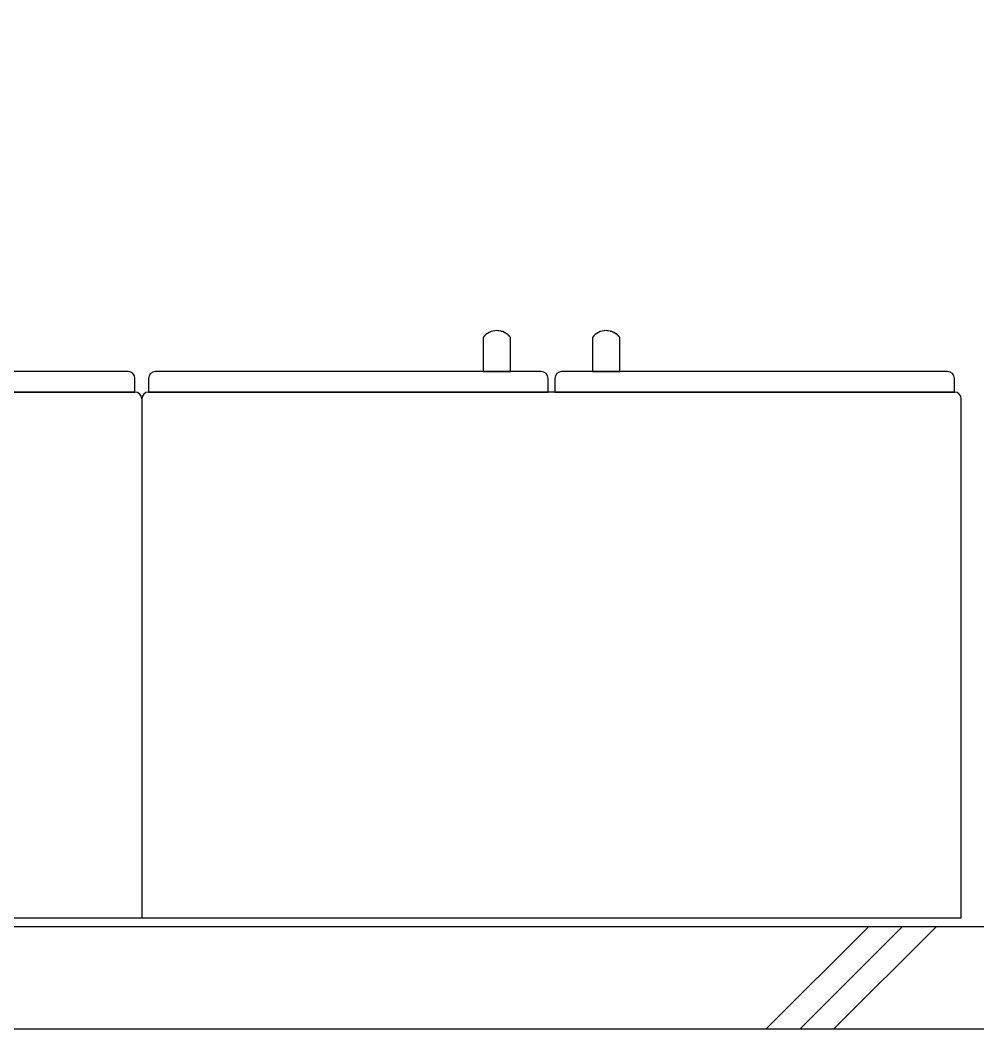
# Model space of a CAD drawing. Units: millimetres at full size, sheet at 1:50. Extents: x -9750 to 9750, y -6680 to 6675.
# Drawn here: x -2344 to -942, y -1915 to -438 of the extents above; entities that cross this region are included whole.
import ezdxf

# ---------------------------------------------------------------- set-up
doc = ezdxf.new("R2010")
doc.units = ezdxf.units.MM
doc.header["$LTSCALE"] = 50
doc.layers.add('0-6_壁', color=4, linetype='Continuous')
doc.layers.add('0-9_部品実装', color=7, linetype='Continuous')

msp = doc.modelspace()

# ---------------------------------------------------------------- wipeouts: each hides what was drawn before it
msp.add_wipeout([(-3365.77, 3792.05), (-3365.77, -1764.95), (296.23, -1764.95), (296.23, -1764.95)])

# ---------------------------------------------------------------- next in the draw order: wipeouts: each hides what was drawn before it
msp.add_wipeout([(-3365.77, 3792.05), (296.23, -1764.95), (296.23, 3792.05), (296.23, 3792.05)])

# ---------------------------------------------------------------- next in the draw order: wipeouts: each hides what was drawn before it
msp.add_wipeout([(-3355.77, -982.45), (-3355.77, -1752.45), (-2175.77, -1752.45), (-2175.77, -1752.45)])
at = {"color": 7}
msp.add_wipeout([(-5265.77, -1764.95), (-5265.77, -1914.95), (81.23, -1914.95), (81.23, -1914.95)], dxfattribs=at)

# ---------------------------------------------------------------- next in the draw order: wipeouts: each hides what was drawn before it
msp.add_wipeout([(-3355.77, -982.45), (-2175.77, -1752.45), (-2175.77, -982.45), (-2175.77, -982.45)])
msp.add_wipeout([(-5265.77, -1764.95), (81.23, -1914.95), (81.23, -1764.95), (81.23, -1764.95)], dxfattribs=at)

# ---------------------------------------------------------------- next in the draw order: linework, layer by layer
at = {"layer": '0-6_壁', "color": 3}
msp.add_line((-3365.77, -1764.95), (-853.77, -1764.95), dxfattribs=at)
at = {"layer": '0-6_壁'}
for p, q in [((-1251.23, -1914.95), (-1101.23, -1764.95)), ((-1201.73, -1914.95), (-1051.73, -1764.95)), ((-1152.23, -1914.95), (-1002.23, -1764.95))]:
    msp.add_line(p, q, dxfattribs=at)
at = {"layer": '0-6_壁', "color": 3}
msp.add_lwpolyline([(-5265.77, -1914.95), (81.23, -1914.95), (81.23, -1764.95)], dxfattribs=at)
at = {"layer": '0-6_壁', "color": 7}
msp.add_solid([(-5265.77, -1764.95), (81.23, -1764.95), (81.23, -1764.95)], dxfattribs=at)
at = {"layer": '0-9_部品実装'}
msp.add_solid([(-3355.77, -982.45), (-2175.77, -982.45), (-2175.77, -982.45)], dxfattribs=at)

# ---------------------------------------------------------------- next in the draw order: wipeouts: each hides what was drawn before it
for points in [[(-2750.77, -952.45), (-2750.77, -982.45), (-2185.77, -982.45), (-2185.77, -982.45)], [(-2175.77, -982.45), (-2165.77, -992.45), (-2165.83, -991.41), (-2165.83, -991.41)]]:
    msp.add_wipeout(points)

# ---------------------------------------------------------------- next in the draw order: wipeouts: each hides what was drawn before it
for points in [[(-2750.77, -952.45), (-2185.77, -982.45), (-2185.77, -952.45), (-2185.77, -952.45)], [(-2175.77, -982.45), (-2165.83, -991.41), (-2166.01, -990.38), (-2166.01, -990.38)]]:
    msp.add_wipeout(points)

# ---------------------------------------------------------------- next in the draw order: linework, layer by layer
msp.add_solid([(-2750.77, -952.45), (-2185.77, -952.45), (-2185.77, -952.45)], dxfattribs=at)

# ---------------------------------------------------------------- next in the draw order: wipeouts: each hides what was drawn before it
msp.add_wipeout([(-2175.77, -982.45), (-2166.01, -990.38), (-2166.28, -989.37), (-2166.28, -989.37)])

# ---------------------------------------------------------------- next in the draw order: wipeouts: each hides what was drawn before it
msp.add_wipeout([(-2175.77, -982.45), (-2166.28, -989.37), (-2166.66, -988.4), (-2166.66, -988.4)])

# ---------------------------------------------------------------- next in the draw order: wipeouts: each hides what was drawn before it
msp.add_wipeout([(-2175.77, -982.45), (-2166.66, -988.4), (-2167.14, -987.48), (-2167.14, -987.48)])

# ---------------------------------------------------------------- next in the draw order: wipeouts: each hides what was drawn before it
msp.add_wipeout([(-2175.77, -982.45), (-2167.14, -987.48), (-2167.71, -986.6), (-2167.71, -986.6)])

# ---------------------------------------------------------------- next in the draw order: wipeouts: each hides what was drawn before it
msp.add_wipeout([(-2175.77, -982.45), (-2167.71, -986.6), (-2168.37, -985.79), (-2168.37, -985.79)])

# ---------------------------------------------------------------- next in the draw order: wipeouts: each hides what was drawn before it
msp.add_wipeout([(-2175.77, -982.45), (-2168.37, -985.79), (-2169.11, -985.06), (-2169.11, -985.06)])

# ---------------------------------------------------------------- next in the draw order: wipeouts: each hides what was drawn before it
for points in [[(-2175.77, -982.45), (-2169.11, -985.06), (-2169.92, -984.4), (-2169.92, -984.4)], [(-2175.77, -1752.45), (-2165.77, -1752.45), (-2165.77, -992.45), (-2165.77, -992.45)]]:
    msp.add_wipeout(points)

# ---------------------------------------------------------------- next in the draw order: wipeouts: each hides what was drawn before it
msp.add_wipeout([(-2175.77, -982.45), (-2169.92, -984.4), (-2170.79, -983.83), (-2170.79, -983.83)])

# ---------------------------------------------------------------- next in the draw order: wipeouts: each hides what was drawn before it
msp.add_wipeout([(-2175.77, -982.45), (-2170.79, -983.83), (-2171.72, -983.35), (-2171.72, -983.35)])

# ---------------------------------------------------------------- next in the draw order: wipeouts: each hides what was drawn before it
msp.add_wipeout([(-2175.77, -982.45), (-2171.72, -983.35), (-2172.69, -982.97), (-2172.69, -982.97)])

# ---------------------------------------------------------------- next in the draw order: wipeouts: each hides what was drawn before it
msp.add_wipeout([(-2175.77, -982.45), (-2172.69, -982.97), (-2173.7, -982.69), (-2173.7, -982.69)])

# ---------------------------------------------------------------- next in the draw order: linework, layer by layer
for points in [[(-2175.77, -982.45), (-2173.7, -982.69), (-2174.72, -982.52)], [(-2175.77, -982.45), (-2174.72, -982.52), (-2174.72, -982.52)]]:
    msp.add_solid(points, dxfattribs=at)

# ---------------------------------------------------------------- next in the draw order: wipeouts: each hides what was drawn before it
msp.add_wipeout([(-2175.77, -1752.45), (-2165.77, -992.45), (-2175.77, -982.45), (-2175.77, -982.45)])

# ---------------------------------------------------------------- next in the draw order: linework, layer by layer
at = {"layer": '0-9_部品実装', "color": 4}
msp.add_lwpolyline([(-3365.77, -992.45), (-3365.77, -1752.45), (-2165.77, -1752.45)], dxfattribs=at)
at = {"layer": '0-9_部品実装'}
msp.add_solid([(-2175.77, -1752.45), (-2175.77, -982.45), (-2175.77, -982.45)], dxfattribs=at)

# ---------------------------------------------------------------- next in the draw order: wipeouts: each hides what was drawn before it
msp.add_wipeout([(-2185.77, -982.45), (-2175.77, -982.45), (-2175.77, -962.45), (-2175.77, -962.45)])

# ---------------------------------------------------------------- next in the draw order: wipeouts: each hides what was drawn before it
msp.add_wipeout([(-2185.77, -982.45), (-2175.77, -962.45), (-2185.77, -952.45), (-2185.77, -952.45)])

# ---------------------------------------------------------------- next in the draw order: linework, layer by layer
at = {"layer": '0-9_部品実装', "color": 4}
msp.add_line((-2175.77, -982.45), (-3355.77, -982.45), dxfattribs=at)
msp.add_arc((-2175.89, -992.57), 10.12, 0.69201, 89.30799, dxfattribs=at)
at = {"layer": '0-9_部品実装'}
msp.add_solid([(-2185.77, -982.45), (-2185.77, -952.45), (-2185.77, -952.45)], dxfattribs=at)

# ---------------------------------------------------------------- next in the draw order: wipeouts: each hides what was drawn before it
for points in [[(-2185.77, -952.45), (-2175.77, -962.45), (-2175.82, -961.4), (-2175.82, -961.4)], [(-2165.77, -992.45), (-2165.77, -1752.45), (-2155.77, -1752.45), (-2155.77, -1752.45)]]:
    msp.add_wipeout(points)

# ---------------------------------------------------------------- next in the draw order: wipeouts: each hides what was drawn before it
for points in [[(-2185.77, -952.45), (-2175.82, -961.4), (-2175.98, -960.37), (-2175.98, -960.37)], [(-2165.77, -992.45), (-2155.77, -1752.45), (-2155.77, -982.45), (-2155.77, -982.45)]]:
    msp.add_wipeout(points)

# ---------------------------------------------------------------- next in the draw order: wipeouts: each hides what was drawn before it
for points in [[(-2185.77, -952.45), (-2175.98, -960.37), (-2176.26, -959.36), (-2176.26, -959.36)], [(-2165.77, -992.45), (-2155.77, -982.45), (-2155.77, -982.45), (-2155.77, -982.45)]]:
    msp.add_wipeout(points)

# ---------------------------------------------------------------- next in the draw order: wipeouts: each hides what was drawn before it
for points in [[(-2185.77, -952.45), (-2176.26, -959.36), (-2176.63, -958.38), (-2176.63, -958.38)], [(-2165.77, -992.45), (-2155.77, -982.45), (-2156.81, -982.52), (-2156.81, -982.52)]]:
    msp.add_wipeout(points)

# ---------------------------------------------------------------- next in the draw order: wipeouts: each hides what was drawn before it
for points in [[(-2185.77, -952.45), (-2176.63, -958.38), (-2177.11, -957.45), (-2177.11, -957.45)], [(-2165.77, -992.45), (-2156.81, -982.52), (-2157.84, -982.69), (-2157.84, -982.69)]]:
    msp.add_wipeout(points)

# ---------------------------------------------------------------- next in the draw order: wipeouts: each hides what was drawn before it
for points in [[(-2185.77, -952.45), (-2177.11, -957.45), (-2177.68, -956.57), (-2177.68, -956.57)], [(-2165.77, -992.45), (-2157.84, -982.69), (-2158.84, -982.96), (-2158.84, -982.96)]]:
    msp.add_wipeout(points)

# ---------------------------------------------------------------- next in the draw order: wipeouts: each hides what was drawn before it
for points in [[(-2185.77, -952.45), (-2177.68, -956.57), (-2178.33, -955.76), (-2178.33, -955.76)], [(-2165.77, -992.45), (-2158.84, -982.96), (-2159.82, -983.34), (-2159.82, -983.34)]]:
    msp.add_wipeout(points)

# ---------------------------------------------------------------- next in the draw order: wipeouts: each hides what was drawn before it
for points in [[(-2185.77, -952.45), (-2178.33, -955.76), (-2179.07, -955.02), (-2179.07, -955.02)], [(-2165.77, -992.45), (-2159.82, -983.34), (-2160.74, -983.82), (-2160.74, -983.82)]]:
    msp.add_wipeout(points)

# ---------------------------------------------------------------- next in the draw order: linework, layer by layer
at = {"layer": '0-9_部品実装', "color": 4}
msp.add_line((-2175.77, -982.45), (-2175.77, -962.45), dxfattribs=at)
msp.add_lwpolyline([(-2760.77, -962.45), (-2760.77, -982.45), (-2175.77, -982.45)], dxfattribs=at)

# ---------------------------------------------------------------- next in the draw order: wipeouts: each hides what was drawn before it
for points in [[(-2185.77, -952.45), (-2179.07, -955.02), (-2179.89, -954.36), (-2179.89, -954.36)], [(-2165.77, -992.45), (-2160.74, -983.82), (-2161.62, -984.39), (-2161.62, -984.39)]]:
    msp.add_wipeout(points)

# ---------------------------------------------------------------- next in the draw order: wipeouts: each hides what was drawn before it
for points in [[(-2185.77, -952.45), (-2179.89, -954.36), (-2180.77, -953.79), (-2180.77, -953.79)], [(-2165.77, -992.45), (-2161.62, -984.39), (-2162.43, -985.05), (-2162.43, -985.05)]]:
    msp.add_wipeout(points)

# ---------------------------------------------------------------- next in the draw order: wipeouts: each hides what was drawn before it
for points in [[(-2185.77, -952.45), (-2180.77, -953.79), (-2181.7, -953.31), (-2181.7, -953.31)], [(-2165.77, -992.45), (-2162.43, -985.05), (-2163.17, -985.79), (-2163.17, -985.79)]]:
    msp.add_wipeout(points)

# ---------------------------------------------------------------- next in the draw order: wipeouts: each hides what was drawn before it
for points in [[(-2185.77, -952.45), (-2181.7, -953.31), (-2182.68, -952.94), (-2182.68, -952.94)], [(-2165.77, -992.45), (-2163.17, -985.79), (-2163.82, -986.6), (-2163.82, -986.6)], [(-2155.77, -982.45), (-2155.77, -1752.45), (-975.77, -1752.45), (-975.77, -1752.45)]]:
    msp.add_wipeout(points)

# ---------------------------------------------------------------- next in the draw order: linework, layer by layer
msp.add_line((-2185.77, -952.45), (-2750.77, -952.45), dxfattribs=at)
msp.add_arc((-2185.77, -962.45), 10, 0, 90, dxfattribs=at)
at = {"layer": '0-9_部品実装'}
for points in [[(-2185.77, -952.45), (-2182.68, -952.94), (-2183.69, -952.67)], [(-2185.77, -952.45), (-2183.69, -952.67), (-2184.72, -952.51)], [(-2185.77, -952.45), (-2184.72, -952.51), (-2184.72, -952.51)]]:
    msp.add_solid(points, dxfattribs=at)

# ---------------------------------------------------------------- next in the draw order: wipeouts: each hides what was drawn before it
for points in [[(-2165.77, -992.45), (-2163.82, -986.6), (-2164.39, -987.47), (-2164.39, -987.47)], [(-2155.77, -982.45), (-975.77, -1752.45), (-975.77, -982.45), (-975.77, -982.45)]]:
    msp.add_wipeout(points)

# ---------------------------------------------------------------- next in the draw order: linework, layer by layer
msp.add_solid([(-2155.77, -982.45), (-975.77, -982.45), (-975.77, -982.45)], dxfattribs=at)

# ---------------------------------------------------------------- next in the draw order: wipeouts: each hides what was drawn before it
msp.add_wipeout([(-2165.77, -992.45), (-2164.39, -987.47), (-2164.87, -988.4), (-2164.87, -988.4)])

# ---------------------------------------------------------------- next in the draw order: wipeouts: each hides what was drawn before it
for points in [[(-2155.77, -962.45), (-2155.77, -982.45), (-2145.77, -982.45), (-2145.77, -982.45)], [(-1560.77, -962.45), (-1560.77, -982.45), (-1550.77, -982.45), (-1550.77, -982.45)], [(-2165.77, -992.45), (-2164.87, -988.4), (-2165.25, -989.37), (-2165.25, -989.37)], [(-975.77, -982.45), (-965.77, -992.45), (-965.83, -991.41), (-965.83, -991.41)]]:
    msp.add_wipeout(points)

# ---------------------------------------------------------------- next in the draw order: wipeouts: each hides what was drawn before it
for points in [[(-2155.77, -962.45), (-2145.77, -982.45), (-2145.77, -952.45), (-2145.77, -952.45)], [(-1560.77, -962.45), (-1550.77, -982.45), (-1550.77, -952.45), (-1550.77, -952.45)], [(-2165.77, -992.45), (-2165.25, -989.37), (-2165.53, -990.38), (-2165.53, -990.38)], [(-975.77, -982.45), (-965.83, -991.41), (-966.01, -990.38), (-966.01, -990.38)]]:
    msp.add_wipeout(points)

# ---------------------------------------------------------------- next in the draw order: linework, layer by layer
at = {"layer": '0-9_部品実装', "color": 4}
msp.add_arc((-2155.66, -992.56), 10.11, 90.61451, 179.38549, dxfattribs=at)
at = {"layer": '0-9_部品実装'}
for points in [[(-2165.77, -992.45), (-2165.53, -990.38), (-2165.7, -991.41)], [(-2165.77, -992.45), (-2165.7, -991.41), (-2165.7, -991.41)]]:
    msp.add_solid(points, dxfattribs=at)

# ---------------------------------------------------------------- next in the draw order: wipeouts: each hides what was drawn before it
for points in [[(-2155.77, -962.45), (-2145.77, -952.45), (-2145.77, -952.45), (-2145.77, -952.45)], [(-1560.77, -962.45), (-1550.77, -952.45), (-1550.77, -952.45), (-1550.77, -952.45)], [(-975.77, -982.45), (-966.01, -990.38), (-966.28, -989.37), (-966.28, -989.37)]]:
    msp.add_wipeout(points)

# ---------------------------------------------------------------- next in the draw order: wipeouts: each hides what was drawn before it
for points in [[(-2155.77, -962.45), (-2145.77, -952.45), (-2146.81, -952.51), (-2146.81, -952.51)], [(-1560.77, -962.45), (-1550.77, -952.45), (-1551.81, -952.51), (-1551.81, -952.51)], [(-975.77, -982.45), (-966.28, -989.37), (-966.66, -988.4), (-966.66, -988.4)]]:
    msp.add_wipeout(points)

# ---------------------------------------------------------------- next in the draw order: wipeouts: each hides what was drawn before it
for points in [[(-2155.77, -962.45), (-2146.81, -952.51), (-2147.85, -952.67), (-2147.85, -952.67)], [(-1560.77, -962.45), (-1551.81, -952.51), (-1552.85, -952.67), (-1552.85, -952.67)], [(-975.77, -982.45), (-966.66, -988.4), (-967.14, -987.48), (-967.14, -987.48)]]:
    msp.add_wipeout(points)

# ---------------------------------------------------------------- next in the draw order: wipeouts: each hides what was drawn before it
for points in [[(-2155.77, -962.45), (-2147.85, -952.67), (-2148.86, -952.94), (-2148.86, -952.94)], [(-1560.77, -962.45), (-1552.85, -952.67), (-1553.86, -952.94), (-1553.86, -952.94)], [(-975.77, -982.45), (-967.14, -987.48), (-967.71, -986.6), (-967.71, -986.6)]]:
    msp.add_wipeout(points)

# ---------------------------------------------------------------- next in the draw order: wipeouts: each hides what was drawn before it
for points in [[(-2155.77, -962.45), (-2148.86, -952.94), (-2149.83, -953.31), (-2149.83, -953.31)], [(-1560.77, -962.45), (-1553.86, -952.94), (-1554.83, -953.31), (-1554.83, -953.31)], [(-975.77, -982.45), (-967.71, -986.6), (-968.37, -985.79), (-968.37, -985.79)]]:
    msp.add_wipeout(points)

# ---------------------------------------------------------------- next in the draw order: wipeouts: each hides what was drawn before it
for points in [[(-2155.77, -962.45), (-2149.83, -953.31), (-2150.77, -953.79), (-2150.77, -953.79)], [(-1560.77, -962.45), (-1554.83, -953.31), (-1555.77, -953.79), (-1555.77, -953.79)], [(-975.77, -982.45), (-968.37, -985.79), (-969.11, -985.06), (-969.11, -985.06)]]:
    msp.add_wipeout(points)

# ---------------------------------------------------------------- next in the draw order: wipeouts: each hides what was drawn before it
for points in [[(-2155.77, -962.45), (-2150.77, -953.79), (-2151.64, -954.36), (-2151.64, -954.36)], [(-1560.77, -962.45), (-1555.77, -953.79), (-1556.64, -954.36), (-1556.64, -954.36)], [(-975.77, -982.45), (-969.11, -985.06), (-969.92, -984.4), (-969.92, -984.4)], [(-975.77, -1752.45), (-965.77, -1752.45), (-965.77, -992.45), (-965.77, -992.45)]]:
    msp.add_wipeout(points)

# ---------------------------------------------------------------- next in the draw order: wipeouts: each hides what was drawn before it
for points in [[(-2155.77, -962.45), (-2151.64, -954.36), (-2152.46, -955.02), (-2152.46, -955.02)], [(-1560.77, -962.45), (-1556.64, -954.36), (-1557.46, -955.02), (-1557.46, -955.02)], [(-975.77, -982.45), (-969.92, -984.4), (-970.79, -983.83), (-970.79, -983.83)]]:
    msp.add_wipeout(points)

# ---------------------------------------------------------------- next in the draw order: wipeouts: each hides what was drawn before it
for points in [[(-2155.77, -962.45), (-2152.46, -955.02), (-2153.2, -955.76), (-2153.2, -955.76)], [(-1560.77, -962.45), (-1557.46, -955.02), (-1558.2, -955.76), (-1558.2, -955.76)], [(-975.77, -982.45), (-970.79, -983.83), (-971.72, -983.35), (-971.72, -983.35)]]:
    msp.add_wipeout(points)

# ---------------------------------------------------------------- next in the draw order: wipeouts: each hides what was drawn before it
for points in [[(-2155.77, -962.45), (-2153.2, -955.76), (-2153.86, -956.57), (-2153.86, -956.57)], [(-2145.77, -952.45), (-2145.77, -982.45), (-1580.77, -982.45), (-1580.77, -982.45)], [(-1560.77, -962.45), (-1558.2, -955.76), (-1558.86, -956.57), (-1558.86, -956.57)], [(-1550.77, -952.45), (-1550.77, -982.45), (-985.77, -982.45), (-985.77, -982.45)], [(-975.77, -982.45), (-971.72, -983.35), (-972.69, -982.97), (-972.69, -982.97)]]:
    msp.add_wipeout(points)

# ---------------------------------------------------------------- next in the draw order: wipeouts: each hides what was drawn before it
for points in [[(-2155.77, -962.45), (-2153.86, -956.57), (-2154.43, -957.45), (-2154.43, -957.45)], [(-2145.77, -952.45), (-1580.77, -982.45), (-1580.77, -952.45), (-1580.77, -952.45)], [(-1560.77, -962.45), (-1558.86, -956.57), (-1559.43, -957.45), (-1559.43, -957.45)], [(-1550.77, -952.45), (-985.77, -982.45), (-985.77, -952.45), (-985.77, -952.45)], [(-975.77, -982.45), (-972.69, -982.97), (-973.7, -982.69), (-973.7, -982.69)]]:
    msp.add_wipeout(points)

# ---------------------------------------------------------------- next in the draw order: linework, layer by layer
for points in [[(-2145.77, -952.45), (-1580.77, -952.45), (-1580.77, -952.45)], [(-1550.77, -952.45), (-985.77, -952.45), (-985.77, -952.45)], [(-975.77, -982.45), (-973.7, -982.69), (-974.72, -982.52)], [(-975.77, -982.45), (-974.72, -982.52), (-974.72, -982.52)]]:
    msp.add_solid(points, dxfattribs=at)

# ---------------------------------------------------------------- next in the draw order: wipeouts: each hides what was drawn before it
for points in [[(-2155.77, -962.45), (-2154.43, -957.45), (-2154.9, -958.38), (-2154.9, -958.38)], [(-1560.77, -962.45), (-1559.43, -957.45), (-1559.9, -958.38), (-1559.9, -958.38)], [(-1580.77, -982.45), (-1570.77, -982.45), (-1570.77, -962.45), (-1570.77, -962.45)]]:
    msp.add_wipeout(points)

# ---------------------------------------------------------------- next in the draw order: wipeouts: each hides what was drawn before it
for points in [[(-1625.77, -902.45), (-1665.77, -902.45), (-1665.77, -952.45), (-1665.77, -952.45)], [(-1465.77, -902.45), (-1505.77, -902.45), (-1505.77, -952.45), (-1505.77, -952.45)], [(-2155.77, -962.45), (-2154.9, -958.38), (-2155.28, -959.36), (-2155.28, -959.36)], [(-1580.77, -982.45), (-1570.77, -962.45), (-1580.77, -952.45), (-1580.77, -952.45)], [(-1560.77, -962.45), (-1559.9, -958.38), (-1560.28, -959.36), (-1560.28, -959.36)], [(-975.77, -1752.45), (-965.77, -992.45), (-975.77, -982.45), (-975.77, -982.45)]]:
    msp.add_wipeout(points)

# ---------------------------------------------------------------- next in the draw order: linework, layer by layer
at = {"layer": '0-9_部品実装', "color": 4}
msp.add_line((-965.77, -1752.45), (-965.77, -992.45), dxfattribs=at)
msp.add_lwpolyline([(-2165.77, -992.45), (-2165.77, -1752.45), (-965.77, -1752.45)], dxfattribs=at)
for centre in [(-2145.77, -962.45), (-1550.77, -962.45)]:
    msp.add_arc(centre, 10, 90, 180, dxfattribs=at)
at = {"layer": '0-9_部品実装'}
for points in [[(-2155.77, -962.45), (-2155.28, -959.36), (-2155.55, -960.37)], [(-1580.77, -982.45), (-1580.77, -952.45), (-1580.77, -952.45)], [(-1560.77, -962.45), (-1560.28, -959.36), (-1560.55, -960.37)], [(-2155.77, -962.45), (-2155.55, -960.37), (-2155.71, -961.4)], [(-2155.77, -962.45), (-2155.71, -961.4), (-2155.71, -961.4)], [(-1560.77, -962.45), (-1560.55, -960.37), (-1560.71, -961.4)], [(-1560.77, -962.45), (-1560.71, -961.4), (-1560.71, -961.4)], [(-975.77, -1752.45), (-975.77, -982.45), (-975.77, -982.45)]]:
    msp.add_solid(points, dxfattribs=at)

# ---------------------------------------------------------------- next in the draw order: wipeouts: each hides what was drawn before it
for points in [[(-1625.77, -902.45), (-1665.77, -952.45), (-1625.77, -952.45), (-1625.77, -952.45)], [(-1465.77, -902.45), (-1505.77, -952.45), (-1465.77, -952.45), (-1465.77, -952.45)]]:
    msp.add_wipeout(points)

# ---------------------------------------------------------------- next in the draw order: linework, layer by layer
for points in [[(-1625.77, -902.45), (-1625.77, -952.45), (-1625.77, -952.45)], [(-1465.77, -902.45), (-1465.77, -952.45), (-1465.77, -952.45)]]:
    msp.add_solid(points, dxfattribs=at)

# ---------------------------------------------------------------- next in the draw order: wipeouts: each hides what was drawn before it
for points in [[(-1580.77, -952.45), (-1570.77, -962.45), (-1570.82, -961.4), (-1570.82, -961.4)], [(-985.77, -982.45), (-975.77, -982.45), (-975.77, -962.45), (-975.77, -962.45)]]:
    msp.add_wipeout(points)

# ---------------------------------------------------------------- next in the draw order: wipeouts: each hides what was drawn before it
for points in [[(-1665.77, -902.45), (-1625.77, -902.45), (-1627.41, -900.47), (-1627.41, -900.47)], [(-1505.77, -902.45), (-1465.77, -902.45), (-1467.41, -900.47), (-1467.41, -900.47)], [(-1580.77, -952.45), (-1570.82, -961.4), (-1570.98, -960.37), (-1570.98, -960.37)], [(-985.77, -982.45), (-975.77, -962.45), (-985.77, -952.45), (-985.77, -952.45)]]:
    msp.add_wipeout(points)

# ---------------------------------------------------------------- next in the draw order: linework, layer by layer
at = {"layer": '0-9_部品実装', "color": 4}
msp.add_line((-975.77, -982.45), (-2155.77, -982.45), dxfattribs=at)
msp.add_arc((-975.89, -992.57), 10.12, 0.69201, 89.30799, dxfattribs=at)
at = {"layer": '0-9_部品実装'}
msp.add_solid([(-985.77, -982.45), (-985.77, -952.45), (-985.77, -952.45)], dxfattribs=at)

# ---------------------------------------------------------------- next in the draw order: wipeouts: each hides what was drawn before it
for points in [[(-1665.77, -902.45), (-1627.41, -900.47), (-1629.26, -898.68), (-1629.26, -898.68)], [(-1505.77, -902.45), (-1467.41, -900.47), (-1469.26, -898.68), (-1469.26, -898.68)], [(-1580.77, -952.45), (-1570.98, -960.37), (-1571.26, -959.36), (-1571.26, -959.36)]]:
    msp.add_wipeout(points)

# ---------------------------------------------------------------- next in the draw order: wipeouts: each hides what was drawn before it
for points in [[(-1665.77, -902.45), (-1629.26, -898.68), (-1631.28, -897.08), (-1631.28, -897.08)], [(-1505.77, -902.45), (-1469.26, -898.68), (-1471.28, -897.08), (-1471.28, -897.08)], [(-1580.77, -952.45), (-1571.26, -959.36), (-1571.63, -958.38), (-1571.63, -958.38)], [(-985.77, -952.45), (-975.77, -962.45), (-975.82, -961.4), (-975.82, -961.4)]]:
    msp.add_wipeout(points)

# ---------------------------------------------------------------- next in the draw order: wipeouts: each hides what was drawn before it
for points in [[(-1665.77, -902.45), (-1631.28, -897.08), (-1633.45, -895.69), (-1633.45, -895.69)], [(-1505.77, -902.45), (-1471.28, -897.08), (-1473.45, -895.69), (-1473.45, -895.69)], [(-1580.77, -952.45), (-1571.63, -958.38), (-1572.11, -957.45), (-1572.11, -957.45)], [(-985.77, -952.45), (-975.82, -961.4), (-975.98, -960.37), (-975.98, -960.37)]]:
    msp.add_wipeout(points)

# ---------------------------------------------------------------- next in the draw order: wipeouts: each hides what was drawn before it
for points in [[(-1665.77, -902.45), (-1633.45, -895.69), (-1635.75, -894.54), (-1635.75, -894.54)], [(-1505.77, -902.45), (-1473.45, -895.69), (-1475.75, -894.54), (-1475.75, -894.54)], [(-1580.77, -952.45), (-1572.11, -957.45), (-1572.68, -956.57), (-1572.68, -956.57)], [(-985.77, -952.45), (-975.98, -960.37), (-976.26, -959.36), (-976.26, -959.36)]]:
    msp.add_wipeout(points)

# ---------------------------------------------------------------- next in the draw order: wipeouts: each hides what was drawn before it
for points in [[(-1665.77, -902.45), (-1635.75, -894.54), (-1638.16, -893.64), (-1638.16, -893.64)], [(-1505.77, -902.45), (-1475.75, -894.54), (-1478.16, -893.64), (-1478.16, -893.64)], [(-1580.77, -952.45), (-1572.68, -956.57), (-1573.33, -955.76), (-1573.33, -955.76)], [(-985.77, -952.45), (-976.26, -959.36), (-976.63, -958.38), (-976.63, -958.38)]]:
    msp.add_wipeout(points)

# ---------------------------------------------------------------- next in the draw order: wipeouts: each hides what was drawn before it
for points in [[(-1665.77, -902.45), (-1638.16, -893.64), (-1640.65, -892.98), (-1640.65, -892.98)], [(-1505.77, -902.45), (-1478.16, -893.64), (-1480.65, -892.98), (-1480.65, -892.98)], [(-1580.77, -952.45), (-1573.33, -955.76), (-1574.07, -955.02), (-1574.07, -955.02)], [(-985.77, -952.45), (-976.63, -958.38), (-977.11, -957.45), (-977.11, -957.45)]]:
    msp.add_wipeout(points)

# ---------------------------------------------------------------- next in the draw order: linework, layer by layer
at = {"layer": '0-9_部品実装', "color": 4}
msp.add_line((-1570.77, -982.45), (-1570.77, -962.45), dxfattribs=at)
msp.add_lwpolyline([(-2155.77, -962.45), (-2155.77, -982.45), (-1570.77, -982.45)], dxfattribs=at)

# ---------------------------------------------------------------- next in the draw order: wipeouts: each hides what was drawn before it
for points in [[(-1665.77, -902.45), (-1640.65, -892.98), (-1643.19, -892.58), (-1643.19, -892.58)], [(-1505.77, -902.45), (-1480.65, -892.98), (-1483.19, -892.58), (-1483.19, -892.58)], [(-1580.77, -952.45), (-1574.07, -955.02), (-1574.89, -954.36), (-1574.89, -954.36)], [(-985.77, -952.45), (-977.11, -957.45), (-977.68, -956.57), (-977.68, -956.57)]]:
    msp.add_wipeout(points)

# ---------------------------------------------------------------- next in the draw order: wipeouts: each hides what was drawn before it
for points in [[(-1665.77, -902.45), (-1643.19, -892.58), (-1645.77, -892.45), (-1645.77, -892.45)], [(-1505.77, -902.45), (-1483.19, -892.58), (-1485.77, -892.45), (-1485.77, -892.45)], [(-1580.77, -952.45), (-1574.89, -954.36), (-1575.77, -953.79), (-1575.77, -953.79)], [(-985.77, -952.45), (-977.68, -956.57), (-978.33, -955.76), (-978.33, -955.76)]]:
    msp.add_wipeout(points)

# ---------------------------------------------------------------- next in the draw order: wipeouts: each hides what was drawn before it
for points in [[(-1665.77, -902.45), (-1645.77, -892.45), (-1648.34, -892.58), (-1648.34, -892.58)], [(-1505.77, -902.45), (-1485.77, -892.45), (-1488.34, -892.58), (-1488.34, -892.58)], [(-1580.77, -952.45), (-1575.77, -953.79), (-1576.7, -953.31), (-1576.7, -953.31)], [(-985.77, -952.45), (-978.33, -955.76), (-979.07, -955.02), (-979.07, -955.02)]]:
    msp.add_wipeout(points)

# ---------------------------------------------------------------- next in the draw order: linework, layer by layer
msp.add_line((-975.77, -982.45), (-975.77, -962.45), dxfattribs=at)
msp.add_lwpolyline([(-1560.77, -962.45), (-1560.77, -982.45), (-975.77, -982.45)], dxfattribs=at)

# ---------------------------------------------------------------- next in the draw order: wipeouts: each hides what was drawn before it
for points in [[(-1665.77, -902.45), (-1648.34, -892.58), (-1650.88, -892.98), (-1650.88, -892.98)], [(-1505.77, -902.45), (-1488.34, -892.58), (-1490.88, -892.98), (-1490.88, -892.98)], [(-1580.77, -952.45), (-1576.7, -953.31), (-1577.68, -952.94), (-1577.68, -952.94)], [(-985.77, -952.45), (-979.07, -955.02), (-979.89, -954.36), (-979.89, -954.36)]]:
    msp.add_wipeout(points)

# ---------------------------------------------------------------- next in the draw order: linework, layer by layer
msp.add_line((-1580.77, -952.45), (-2145.77, -952.45), dxfattribs=at)
msp.add_arc((-1580.77, -962.45), 10, 0, 90, dxfattribs=at)
at = {"layer": '0-9_部品実装'}
for points in [[(-1580.77, -952.45), (-1577.68, -952.94), (-1578.69, -952.67)], [(-1580.77, -952.45), (-1578.69, -952.67), (-1579.72, -952.51)], [(-1580.77, -952.45), (-1579.72, -952.51), (-1579.72, -952.51)]]:
    msp.add_solid(points, dxfattribs=at)

# ---------------------------------------------------------------- next in the draw order: wipeouts: each hides what was drawn before it
for points in [[(-1665.77, -902.45), (-1650.88, -892.98), (-1653.37, -893.64), (-1653.37, -893.64)], [(-1505.77, -902.45), (-1490.88, -892.98), (-1493.37, -893.64), (-1493.37, -893.64)], [(-985.77, -952.45), (-979.89, -954.36), (-980.77, -953.79), (-980.77, -953.79)]]:
    msp.add_wipeout(points)

# ---------------------------------------------------------------- next in the draw order: wipeouts: each hides what was drawn before it
for points in [[(-1665.77, -902.45), (-1653.37, -893.64), (-1655.78, -894.54), (-1655.78, -894.54)], [(-1505.77, -902.45), (-1493.37, -893.64), (-1495.78, -894.54), (-1495.78, -894.54)], [(-985.77, -952.45), (-980.77, -953.79), (-981.7, -953.31), (-981.7, -953.31)]]:
    msp.add_wipeout(points)

# ---------------------------------------------------------------- next in the draw order: wipeouts: each hides what was drawn before it
for points in [[(-1665.77, -902.45), (-1655.78, -894.54), (-1658.08, -895.69), (-1658.08, -895.69)], [(-1505.77, -902.45), (-1495.78, -894.54), (-1498.08, -895.69), (-1498.08, -895.69)], [(-985.77, -952.45), (-981.7, -953.31), (-982.68, -952.94), (-982.68, -952.94)]]:
    msp.add_wipeout(points)

# ---------------------------------------------------------------- next in the draw order: linework, layer by layer
at = {"layer": '0-9_部品実装', "color": 4}
msp.add_line((-985.77, -952.45), (-1550.77, -952.45), dxfattribs=at)
msp.add_arc((-985.77, -962.45), 10, 0, 90, dxfattribs=at)
at = {"layer": '0-9_部品実装'}
for points in [[(-985.77, -952.45), (-982.68, -952.94), (-983.69, -952.67)], [(-985.77, -952.45), (-983.69, -952.67), (-984.72, -952.51)], [(-985.77, -952.45), (-984.72, -952.51), (-984.72, -952.51)]]:
    msp.add_solid(points, dxfattribs=at)

# ---------------------------------------------------------------- next in the draw order: wipeouts: each hides what was drawn before it
for points in [[(-1665.77, -902.45), (-1658.08, -895.69), (-1660.26, -897.08), (-1660.26, -897.08)], [(-1505.77, -902.45), (-1498.08, -895.69), (-1500.26, -897.08), (-1500.26, -897.08)]]:
    msp.add_wipeout(points)

# ---------------------------------------------------------------- next in the draw order: wipeouts: each hides what was drawn before it
for points in [[(-1665.77, -902.45), (-1660.26, -897.08), (-1662.27, -898.68), (-1662.27, -898.68)], [(-1505.77, -902.45), (-1500.26, -897.08), (-1502.27, -898.68), (-1502.27, -898.68)]]:
    msp.add_wipeout(points)

# ---------------------------------------------------------------- next in the draw order: wipeouts: each hides what was drawn before it
for points in [[(-1665.77, -902.45), (-1662.27, -898.68), (-1664.12, -900.47), (-1664.12, -900.47)], [(-1505.77, -902.45), (-1502.27, -898.68), (-1504.12, -900.47), (-1504.12, -900.47)]]:
    msp.add_wipeout(points)

# ---------------------------------------------------------------- next in the draw order: wipeouts: each hides what was drawn before it
for points in [[(-1665.77, -902.45), (-1664.12, -900.47), (-1664.12, -900.47), (-1664.12, -900.47)], [(-1505.77, -902.45), (-1504.12, -900.47), (-1504.12, -900.47), (-1504.12, -900.47)]]:
    msp.add_wipeout(points)

# ---------------------------------------------------------------- next in the draw order: linework, layer by layer
at = {"layer": '0-9_部品実装', "color": 4}
for points in [[(-1665.77, -902.45), (-1665.77, -952.45), (-1625.77, -952.45), (-1625.77, -902.45)], [(-1505.77, -902.45), (-1505.77, -952.45), (-1465.77, -952.45), (-1465.77, -902.45)]]:
    msp.add_lwpolyline(points, dxfattribs=at)
for centre in [(-1645.77, -917.45), (-1485.77, -917.45)]:
    msp.add_arc(centre, 25, 36.8699, 143.1301, dxfattribs=at)

doc.saveas('drawing.dxf')
